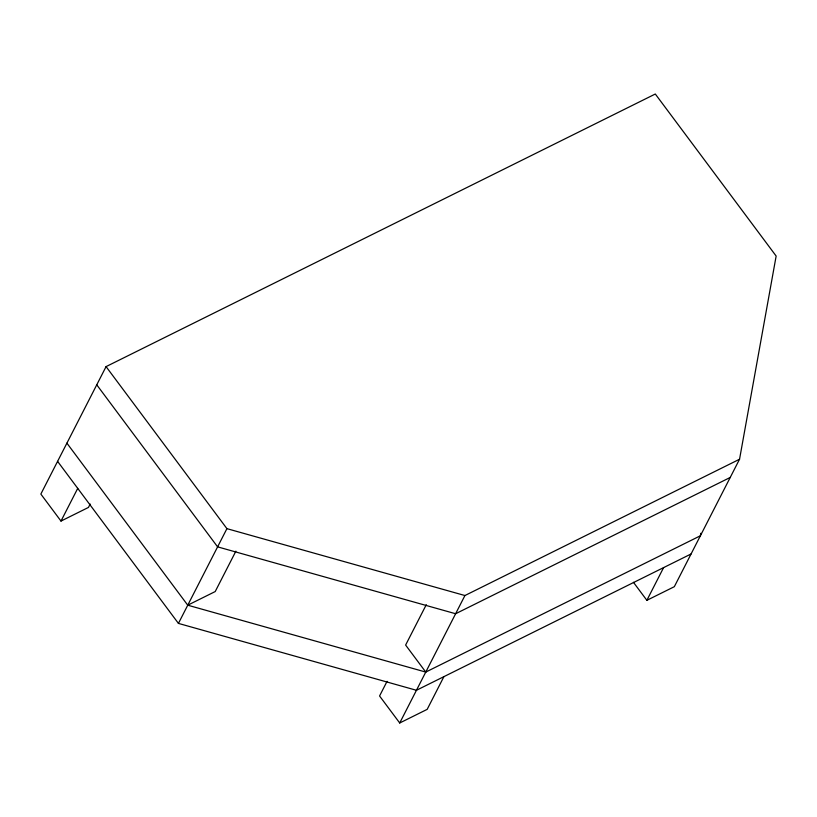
<?xml version="1.0" encoding="UTF-8"?>
<svg xmlns="http://www.w3.org/2000/svg" width="817" height="817" viewBox="0 0 817 817"><rect width="100%" height="100%" fill="white"/><g stroke="black" fill="none" stroke-linecap="round" stroke-linejoin="round"><path stroke-width="1.23" d="M700.833 533.266L700.383 535.778L425.769 672.074L187.747 605.193L66.902 443.151M633.441 582.307L646.87 600.311L674.331 586.688L739.548 459.236L776.15 256.048L655.305 94.016L106.067 366.619L40.85 494.071L60.989 521.072L88.45 507.439L90.187 504.058M60.989 521.072L77.727 488.372M691.059 553.977L416.445 690.283L178.433 623.402L226.922 528.65L106.067 366.619M235.878 551.179L215.208 591.559L187.747 605.193M387.074 681.317L379.568 695.982L399.717 722.984L427.179 709.36L443.907 676.65M426.29 604.682L405.62 645.062L425.769 672.074M399.717 722.984L464.934 595.532L739.548 459.236M646.87 600.311L663.598 567.611M730.235 477.445L455.62 613.741L217.598 546.859L96.753 384.817M226.922 528.65L464.934 595.532M57.588 461.36L178.433 623.402"/></g></svg>
